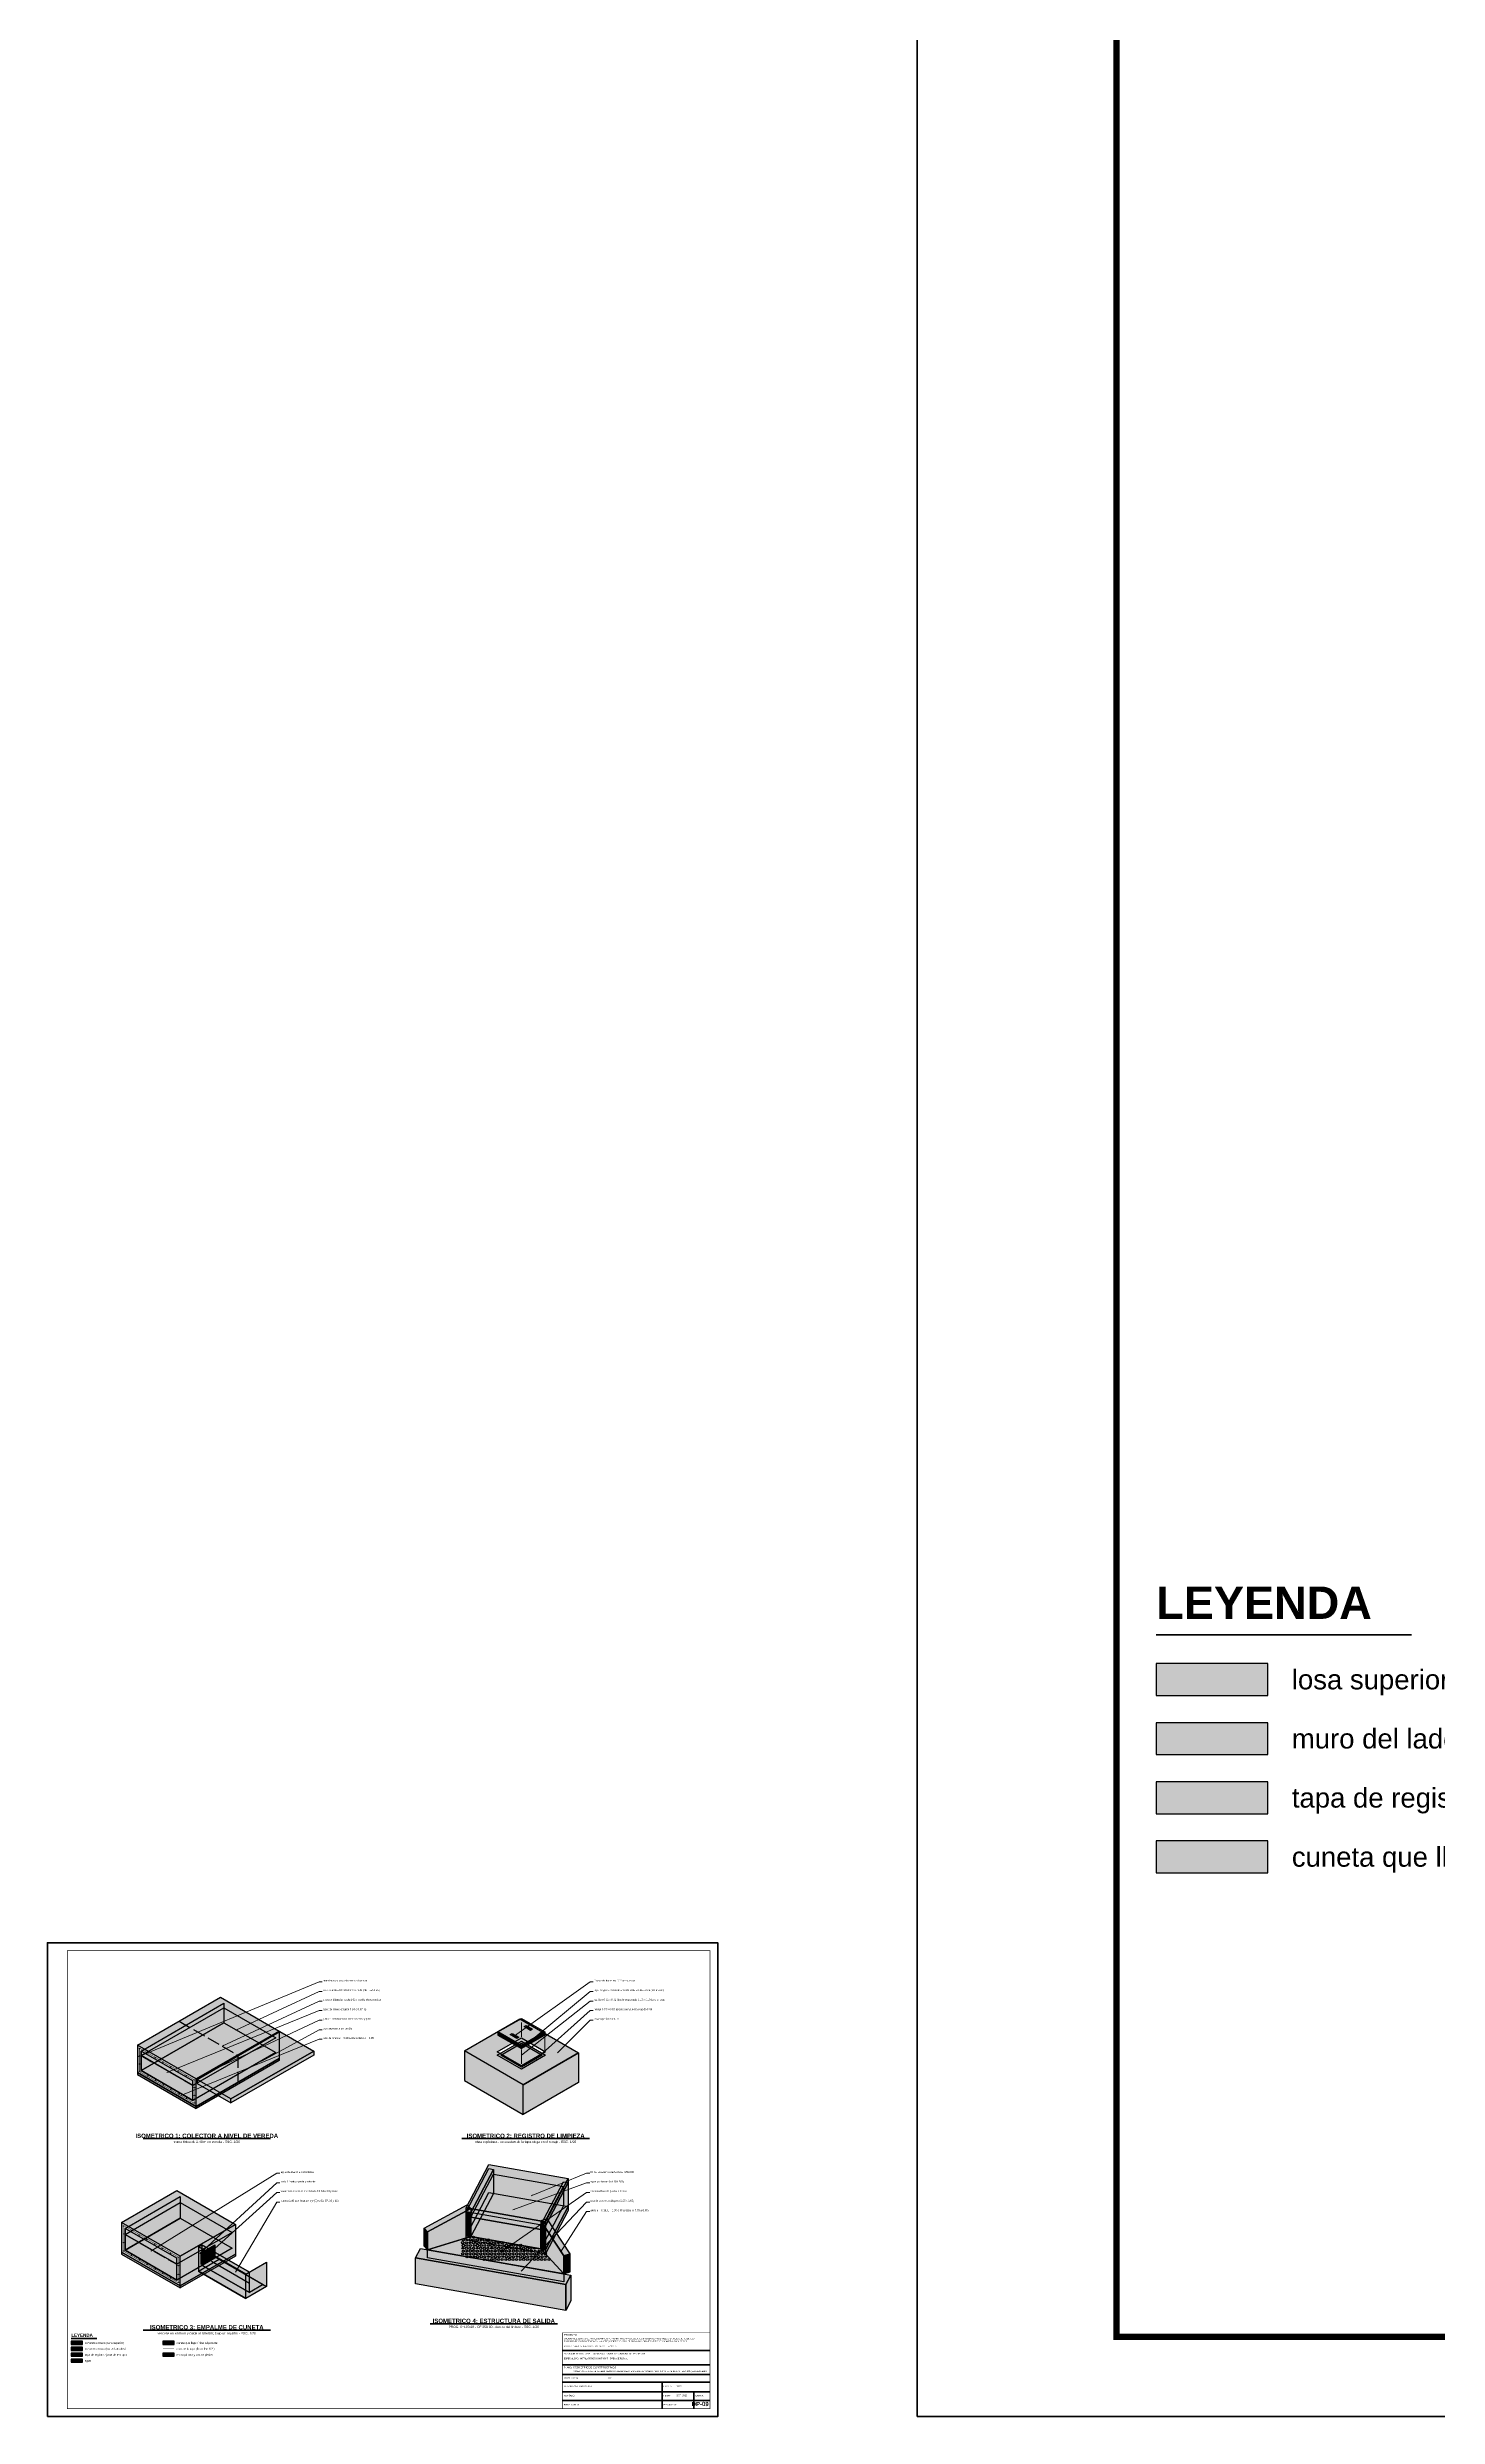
# Model space of a CAD drawing. Header units: metres. Extents: x -573 to 467, y -35 to 119.
# Drawn here: x 277.1 to 312, y 0 to 59.4 of the extents above; entities that cross this region are included whole.
import ezdxf
from ezdxf.enums import TextEntityAlignment as Align

# ---------------------------------------------------------------- set-up
doc = ezdxf.new("R2010")
doc.units = ezdxf.units.M
doc.header["$LTSCALE"] = 0.25
doc.linetypes.add('DASHED', pattern=[1.524, 1.27, -0.254])
for name, color, linetype, lineweight in [('ACERO', 1, 'CONTINUOUS', 35), ('AGUA', 150, 'DASHED', 25), ('GRILLA', 9, 'CONTINUOUS', 13), ('LLAMADAS', 30, 'CONTINUOUS', 18), ('MARCO', 7, 'CONTINUOUS', 50), ('ROTULO', 7, 'CONTINUOUS', 35), ('TITULOS', 160, 'CONTINUOUS', 35)]:
    doc.layers.add(name, color=color, linetype=linetype, lineweight=lineweight)
for name, color, linetype in [('ACERO-PUNTOS', 5, 'CONTINUOUS'), ('FLUJO', 150, 'CONTINUOUS'), ('ISO-ARISTAS', 8, 'CONTINUOUS'), ('JUNTAS', 8, 'DASHED'), ('LEYENDA', 7, 'CONTINUOUS'), ('ROTULO-TEXTO', 7, 'CONTINUOUS'), ('TEXTOS', 7, 'CONTINUOUS')]:
    doc.layers.add(name, color=color, linetype=linetype)
for name, color, linetype, true_color in [('AGUA-RELLENO', 150, 'CONTINUOUS', 0xcde4f6), ('ISO-AGUA', 150, 'CONTINUOUS', 0x82bef0), ('ISO-CONCRETO-LAT1', 253, 'CONTINUOUS', 0xcecece), ('ISO-CONCRETO-LAT2', 252, 'CONTINUOUS', 0xb2b2b2), ('ISO-CONCRETO-SUP', 254, 'CONTINUOUS', 0xe8e8e8), ('ISO-CUNETA', 94, 'CONTINUOUS', 0xa8d6a8), ('ISO-PIEDRA', 34, 'CONTINUOUS', 0xc4b092), ('ISO-TAPA', 255, 'CONTINUOUS', 0xf8f4e6)]:
    doc.layers.add(name, color=color, linetype=linetype, true_color=true_color)
doc.styles.get("Standard").update_dxf_attribs({"font": 'arial.ttf'})
doc.styles.add('TITULOS', font='arialbd.ttf')

# ---------------------------------------------------------------- blocks, each defined once
blk = doc.blocks.new('ACERO-38')
at = {"layer": 'ACERO-PUNTOS'}
h = blk.add_hatch(color=5, dxfattribs=at)
h.dxf.hatch_style = 1
h.paths.add_polyline_path([(-0.00475, 0, 1), (0.00475, 0, 1)])
at = {"layer": 'ACERO-PUNTOS', "color": 5}
blk.add_circle((0, 0), 0.00475, dxfattribs=at)

msp = doc.modelspace()

# ---------------------------------------------------------------- hatches: boundary and pattern name
at = {"layer": 'AGUA-RELLENO', "true_color": 0xcde4f6}
h = msp.add_hatch(color=7, dxfattribs=at)
h.dxf.hatch_style = 1
h.paths.add_polyline_path([(279.465, 8.675), (280.765, 7.925), (280.765, 8.3), (279.465, 9.05)])
h = msp.add_hatch(color=7, dxfattribs=at)
h.dxf.hatch_style = 1
h.paths.add_polyline_path([(279.065, 4.175), (280.365, 3.425), (280.365, 3.819), (279.065, 4.569)])
h = msp.add_hatch(color=7, dxfattribs=at)
h.dxf.hatch_style = 1
h.paths.add_polyline_path([(277.715, 1.363), (277.995, 1.363), (277.995, 1.443), (277.715, 1.443)])
at = {"layer": 'ISO-CONCRETO-LAT1', "true_color": 0xcecece}
h = msp.add_hatch(color=7, dxfattribs=at)
h.dxf.hatch_style = 1
h.paths.add_polyline_path([(279.379, 8.625), (280.851, 7.775), (280.851, 8.465), (279.379, 9.315)])
h.paths.add_polyline_path([(279.465, 8.675), (280.765, 7.925), (280.765, 8.415), (279.465, 9.165)], flags=16)
h = msp.add_hatch(color=7, dxfattribs=at)
h.dxf.hatch_style = 1
h.paths.add_polyline_path([(278.979, 4.125), (280.451, 3.275), (280.451, 4.02), (278.979, 4.87)])
h.paths.add_polyline_path([(279.065, 4.175), (280.365, 3.425), (280.365, 3.97), (279.065, 4.72)], flags=16)
at = {"layer": 'ISO-CONCRETO-LAT2', "true_color": 0xb2b2b2}
h = msp.add_hatch(color=7, dxfattribs=at)
h.dxf.hatch_style = 1
h.paths.add_polyline_path([(304.935, 16.598), (307.735, 16.598), (307.735, 17.398), (304.935, 17.398)])
h = msp.add_hatch(color=7, dxfattribs=at)
h.dxf.hatch_style = 1
h.paths.add_polyline_path([(277.715, 1.66), (277.995, 1.66), (277.995, 1.74), (277.715, 1.74)])
at = {"layer": 'ISO-CONCRETO-SUP', "true_color": 0xe8e8e8}
h = msp.add_hatch(color=7, dxfattribs=at)
h.dxf.hatch_style = 1
h.paths.add_polyline_path([(304.935, 18.08), (307.735, 18.08), (307.735, 18.88), (304.935, 18.88)])
h = msp.add_hatch(color=7, dxfattribs=at)
h.dxf.hatch_style = 1
h.paths.add_polyline_path([(288.965, 9.97), (290.437, 9.12), (289.051, 8.32), (287.579, 9.17)])
h.paths.add_polyline_path([(289.008, 9.495), (289.614, 9.145), (289.008, 8.795), (288.402, 9.145)], flags=16)
h = msp.add_hatch(color=7, dxfattribs=at)
h.dxf.hatch_style = 1
h.paths.add_polyline_path([(277.715, 1.808), (277.995, 1.808), (277.995, 1.888), (277.715, 1.888)])
at = {"layer": 'ISO-CUNETA', "true_color": 0xa8d6a8}
h = msp.add_hatch(color=7, dxfattribs=at)
h.dxf.hatch_style = 1
h.paths.add_polyline_path([(304.935, 13.634), (307.735, 13.634), (307.735, 14.434), (304.935, 14.434)])
h = msp.add_hatch(color=7, dxfattribs=at)
h.dxf.hatch_style = 1
h.paths.add_polyline_path([(280.015, 1.808), (280.295, 1.808), (280.295, 1.888), (280.015, 1.888)])
at = {"layer": 'ISO-PIEDRA', "true_color": 0xc4b092}
h = msp.add_hatch(color=7, dxfattribs=at)
h.dxf.hatch_style = 1
h.paths.add_polyline_path([(280.015, 1.512), (280.295, 1.512), (280.295, 1.592), (280.015, 1.592)])
at = {"layer": 'ISO-TAPA', "true_color": 0xf8f4e6}
h = msp.add_hatch(color=7, dxfattribs=at)
h.dxf.hatch_style = 1
h.paths.add_polyline_path([(304.935, 15.116), (307.735, 15.116), (307.735, 15.916), (304.935, 15.916)])
h = msp.add_hatch(color=7, dxfattribs=at)
h.dxf.hatch_style = 1
h.paths.add_polyline_path([(277.715, 1.512), (277.995, 1.512), (277.995, 1.592), (277.715, 1.592)])

# ---------------------------------------------------------------- linework, layer by layer
at = {"layer": 'ACERO'}
for p, q in [((288.77, 9.572), (288.9, 9.497)), ((289.116, 9.772), (289.246, 9.697))]:
    msp.add_line(p, q, dxfattribs=at)
at = {"layer": 'ACERO', "const_width": 0.0095}
for points in [[(279.422, 8.65), (280.808, 7.85), (280.808, 8.44), (279.422, 9.24)], [(279.022, 4.15), (280.408, 3.35), (280.408, 3.995), (279.022, 4.795)]]:
    msp.add_lwpolyline(points, close=True, dxfattribs=at)
at = {"layer": 'ACERO', "const_width": 0.014}
msp.add_lwpolyline([(280.015, 1.7), (280.295, 1.7)], dxfattribs=at)
at = {"layer": 'AGUA'}
for points in [[(279.465, 9.05), (280.765, 8.3)], [(279.065, 4.569), (280.365, 3.819)]]:
    msp.add_lwpolyline(points, dxfattribs=at)
at = {"layer": 'AGUA-RELLENO'}
msp.add_lwpolyline([(277.715, 1.363), (277.995, 1.363), (277.995, 1.443), (277.715, 1.443)], close=True, dxfattribs=at)
at = {"layer": 'AGUA-RELLENO', "true_color": 0xcde4f6}
for points in [[(290.066, 5.287), (289.493, 4.205), (290.066, 5.772), (289.493, 4.69)], [(289.493, 4.205), (287.737, 4.515), (289.493, 4.69), (287.737, 5)]]:
    msp.add_solid(points, dxfattribs=at)
at = {"layer": 'FLUJO'}
msp.add_line((282.183, 3.34), (281.231, 3.89), dxfattribs=at)
msp.add_solid([(281.231, 3.89), (281.265, 3.849), (281.283, 3.88)], dxfattribs=at)
at = {"layer": 'GRILLA'}
for p, q in [((289.008, 9.885), (289.008, 9.525)), ((289.597, 9.545), (289.597, 9.185)), ((289.008, 9.205), (289.008, 8.845))]:
    msp.add_line(p, q, dxfattribs=at)
at = {"layer": 'ISO-AGUA', "true_color": 0x82bef0}
for points in [[(281.544, 10.25), (282.843, 9.5), (279.465, 9.05), (280.765, 8.3)], [(289.008, 9.365), (289.527, 9.065), (288.488, 9.065), (289.008, 8.765)], [(288.31, 6.082), (290.066, 5.772), (287.737, 5), (289.493, 4.69)], [(280.451, 5.369), (281.75, 4.619), (279.065, 4.569), (280.365, 3.819)], [(281.317, 4.01), (280.971, 3.81), (281.317, 4.31), (280.971, 4.11)], [(281.339, 3.997), (282.53, 3.31), (280.992, 3.797), (282.183, 3.11)]]:
    msp.add_solid(points, dxfattribs=at)
at = {"layer": 'ISO-ARISTAS'}
for points in [[(281.457, 10.515), (282.93, 9.665), (280.851, 8.465), (279.379, 9.315)], [(281.544, 9.875), (279.465, 8.675), (279.465, 9.165), (281.544, 10.365)], [(281.544, 10.25), (282.843, 9.5), (280.765, 8.3), (279.465, 9.05)], [(281.544, 9.875), (282.843, 9.125), (280.765, 7.925), (279.465, 8.675)], [(282.93, 8.975), (280.851, 7.775), (280.851, 8.465), (282.93, 9.665)], [(282.93, 9.665), (282.951, 9.653), (280.873, 8.453), (280.851, 8.465)], [(282.951, 9.653), (283.796, 9.165), (281.717, 7.965), (280.873, 8.453)], [(288.965, 9.97), (290.437, 9.12), (289.051, 8.32), (287.579, 9.17)], [(289.008, 9.985), (289.597, 9.645), (289.008, 9.305), (288.419, 9.645)], [(288.419, 9.565), (289.008, 9.225), (289.008, 9.305), (288.419, 9.645)], [(288.778, 9.607), (288.943, 9.512), (288.891, 9.482), (288.726, 9.577)], [(289.597, 9.565), (289.008, 9.225), (289.008, 9.305), (289.597, 9.645)], [(289.125, 9.807), (289.289, 9.712), (289.237, 9.682), (289.073, 9.777)], [(279.379, 8.625), (280.851, 7.775), (280.851, 8.465), (279.379, 9.315)], [(279.465, 8.675), (280.765, 7.925), (280.765, 8.415), (279.465, 9.165)], [(282.93, 8.925), (280.851, 7.725), (280.851, 7.775), (282.93, 8.975)], [(283.796, 9.065), (281.717, 7.865), (281.717, 7.965), (283.796, 9.165)], [(287.579, 8.425), (289.051, 7.575), (289.051, 8.32), (287.579, 9.17)], [(289.008, 9.495), (289.614, 9.145), (289.008, 8.795), (288.402, 9.145)], [(289.008, 9.415), (289.614, 9.065), (289.008, 8.715), (288.402, 9.065)], [(289.008, 9.365), (289.527, 9.065), (289.008, 8.765), (288.488, 9.065)], [(290.437, 8.375), (289.051, 7.575), (289.051, 8.32), (290.437, 9.12)], [(279.379, 8.575), (280.851, 7.725), (280.851, 7.775), (279.379, 8.625)], [(280.873, 8.353), (281.717, 7.865), (281.717, 7.965), (280.873, 8.453)], [(288.192, 6.318), (290.183, 5.966), (289.611, 4.884), (287.619, 5.236)], [(288.192, 6.218), (288.31, 6.197), (287.737, 5.115), (287.619, 5.136)], [(288.31, 5.597), (287.737, 4.515), (287.737, 5.115), (288.31, 6.197)], [(288.31, 6.082), (290.066, 5.772), (289.493, 4.69), (287.737, 5)], [(290.183, 5.866), (289.611, 4.784), (289.611, 4.884), (290.183, 5.966)], [(280.365, 5.67), (281.837, 4.82), (280.451, 4.02), (278.979, 4.87)], [(280.451, 4.975), (279.065, 4.175), (279.065, 4.72), (280.451, 5.52)], [(280.451, 5.369), (281.75, 4.619), (280.365, 3.819), (279.065, 4.569)], [(288.192, 5.618), (290.183, 5.266), (289.611, 4.184), (287.619, 4.536)], [(290.066, 5.887), (290.183, 5.866), (289.611, 4.784), (289.493, 4.805)], [(290.066, 5.287), (289.493, 4.205), (289.493, 4.69), (290.066, 5.772)], [(290.183, 5.266), (289.611, 4.184), (289.611, 4.784), (290.183, 5.866)], [(278.979, 4.125), (280.451, 3.275), (280.451, 4.02), (278.979, 4.87)], [(280.451, 4.975), (281.75, 4.225), (280.365, 3.425), (279.065, 4.175)], [(281.837, 4.075), (280.451, 3.275), (280.451, 4.02), (281.837, 4.82)], [(287.737, 5.215), (286.655, 4.633), (286.569, 4.727), (287.65, 5.309)], [(287.737, 4.515), (286.655, 4.183), (286.655, 4.633), (287.737, 5.215)], [(289.611, 4.784), (287.619, 5.136), (287.619, 5.236), (289.611, 4.884)], [(287.737, 4.515), (287.619, 4.536), (287.619, 5.136), (287.737, 5.115)], [(289.493, 4.205), (287.737, 4.515), (287.737, 5), (289.493, 4.69)], [(289.493, 4.905), (290.068, 4.031), (290.231, 4.08), (289.656, 4.955)], [(289.493, 4.205), (290.068, 3.581), (290.068, 4.031), (289.493, 4.905)], [(289.611, 4.184), (289.493, 4.205), (289.493, 4.805), (289.611, 4.784)], [(290.183, 5.166), (289.611, 4.084), (289.611, 4.184), (290.183, 5.266)], [(279.065, 4.175), (280.365, 3.425), (280.365, 3.97), (279.065, 4.72)], [(280.992, 4.307), (282.183, 3.62), (282.097, 3.57), (280.906, 4.257)], [(280.906, 3.647), (282.097, 2.96), (282.097, 3.57), (280.906, 4.257)], [(281.317, 4.01), (280.971, 3.81), (280.971, 4.11), (281.317, 4.31)], [(280.992, 3.797), (282.183, 3.11), (282.183, 3.62), (280.992, 4.307)], [(286.48, 4.214), (290.244, 3.55), (290.119, 3.313), (286.354, 3.977)], [(286.655, 4.183), (286.569, 4.277), (286.569, 4.727), (286.655, 4.633)], [(287.737, 4.515), (289.493, 4.205), (290.068, 3.581), (286.655, 4.183)], [(290.068, 3.381), (286.655, 3.983), (286.655, 4.183), (290.068, 3.581)], [(289.611, 4.084), (287.619, 4.436), (287.619, 4.536), (289.611, 4.184)], [(278.979, 4.075), (280.451, 3.225), (280.451, 3.275), (278.979, 4.125)], [(281.837, 4.025), (280.451, 3.225), (280.451, 3.275), (281.837, 4.075)], [(281.425, 3.947), (282.616, 3.26), (282.097, 2.96), (280.906, 3.647)], [(281.339, 3.997), (282.53, 3.31), (282.183, 3.11), (280.992, 3.797)], [(282.616, 3.26), (282.097, 2.96), (282.097, 3.57), (282.616, 3.87)], [(290.119, 2.663), (286.354, 3.327), (286.354, 3.977), (290.119, 3.313)], [(290.068, 3.581), (290.231, 3.63), (290.231, 4.08), (290.068, 4.031)], [(290.244, 2.9), (290.119, 2.663), (290.119, 3.313), (290.244, 3.55)]]:
    msp.add_lwpolyline(points, close=True, dxfattribs=at)
at = {"layer": 'ISO-CONCRETO-LAT1', "true_color": 0xcecece}
for points in [[(288.419, 9.565), (289.008, 9.225), (288.419, 9.645), (289.008, 9.305)], [(287.579, 8.425), (289.051, 7.575), (287.579, 9.17), (289.051, 8.32)], [(279.379, 8.575), (280.851, 7.725), (279.379, 8.625), (280.851, 7.775)], [(289.611, 4.784), (287.619, 5.136), (289.611, 4.884), (287.619, 5.236)], [(287.737, 4.515), (287.619, 4.536), (287.737, 5.115), (287.619, 5.136)], [(289.611, 4.184), (289.493, 4.205), (289.611, 4.784), (289.493, 4.805)], [(289.611, 4.084), (287.619, 4.436), (289.611, 4.184), (287.619, 4.536)], [(278.979, 4.075), (280.451, 3.225), (278.979, 4.125), (280.451, 3.275)]]:
    msp.add_solid(points, dxfattribs=at)
at = {"layer": 'ISO-CONCRETO-LAT2'}
for points in [[(304.935, 16.598), (307.735, 16.598), (307.735, 17.398), (304.935, 17.398)], [(277.715, 1.66), (277.995, 1.66), (277.995, 1.74), (277.715, 1.74)]]:
    msp.add_lwpolyline(points, close=True, dxfattribs=at)
at = {"layer": 'ISO-CONCRETO-LAT2', "true_color": 0xb2b2b2}
for points in [[(281.544, 9.875), (279.465, 8.675), (281.544, 10.365), (279.465, 9.165)], [(282.93, 8.975), (280.851, 7.775), (282.93, 9.665), (280.851, 8.465)], [(289.597, 9.565), (289.008, 9.225), (289.597, 9.645), (289.008, 9.305)], [(282.93, 8.925), (280.851, 7.725), (282.93, 8.975), (280.851, 7.775)], [(289.008, 9.415), (289.614, 9.065), (288.402, 9.065), (289.008, 8.715)], [(290.437, 8.375), (289.051, 7.575), (290.437, 9.12), (289.051, 8.32)], [(288.31, 5.597), (287.737, 4.515), (288.31, 6.197), (287.737, 5.115)], [(290.183, 5.866), (289.611, 4.784), (290.183, 5.966), (289.611, 4.884)], [(280.451, 4.975), (279.065, 4.175), (280.451, 5.52), (279.065, 4.72)], [(290.183, 5.266), (289.611, 4.184), (290.183, 5.866), (289.611, 4.784)], [(281.837, 4.075), (280.451, 3.275), (281.837, 4.82), (280.451, 4.02)], [(287.737, 4.515), (286.655, 4.183), (287.737, 5.215), (286.655, 4.633)], [(289.493, 4.205), (290.068, 3.581), (289.493, 4.905), (290.068, 4.031)], [(290.183, 5.166), (289.611, 4.084), (290.183, 5.266), (289.611, 4.184)], [(286.655, 4.183), (286.569, 4.277), (286.655, 4.633), (286.569, 4.727)], [(281.837, 4.025), (280.451, 3.225), (281.837, 4.075), (280.451, 3.275)], [(290.068, 3.581), (290.231, 3.63), (290.068, 4.031), (290.231, 4.08)]]:
    msp.add_solid(points, dxfattribs=at)
at = {"layer": 'ISO-CONCRETO-SUP'}
for points in [[(304.935, 18.08), (307.735, 18.08), (307.735, 18.88), (304.935, 18.88)], [(277.715, 1.808), (277.995, 1.808), (277.995, 1.888), (277.715, 1.888)]]:
    msp.add_lwpolyline(points, close=True, dxfattribs=at)
at = {"layer": 'ISO-CONCRETO-SUP', "true_color": 0xe8e8e8}
for points in [[(281.457, 10.515), (282.93, 9.665), (279.379, 9.315), (280.851, 8.465)], [(281.544, 9.875), (282.843, 9.125), (279.465, 8.675), (280.765, 7.925)], [(288.192, 6.318), (290.183, 5.966), (287.619, 5.236), (289.611, 4.884)], [(288.192, 6.218), (288.31, 6.197), (287.619, 5.136), (287.737, 5.115)], [(280.365, 5.67), (281.837, 4.82), (278.979, 4.87), (280.451, 4.02)], [(288.192, 5.618), (290.183, 5.266), (287.619, 4.536), (289.611, 4.184)], [(290.066, 5.887), (290.183, 5.866), (289.493, 4.805), (289.611, 4.784)], [(280.451, 4.975), (281.75, 4.225), (279.065, 4.175), (280.365, 3.425)], [(287.737, 5.215), (286.655, 4.633), (287.65, 5.309), (286.569, 4.727)], [(289.493, 4.905), (290.068, 4.031), (289.656, 4.955), (290.231, 4.08)]]:
    msp.add_solid(points, dxfattribs=at)
at = {"layer": 'ISO-CUNETA'}
for points in [[(304.935, 13.634), (307.735, 13.634), (307.735, 14.434), (304.935, 14.434)], [(280.015, 1.808), (280.295, 1.808), (280.295, 1.888), (280.015, 1.888)]]:
    msp.add_lwpolyline(points, close=True, dxfattribs=at)
at = {"layer": 'ISO-CUNETA', "true_color": 0xa8d6a8}
for points in [[(282.951, 9.653), (283.796, 9.165), (280.873, 8.453), (281.717, 7.965)], [(283.796, 9.065), (281.717, 7.865), (283.796, 9.165), (281.717, 7.965)], [(280.873, 8.353), (281.717, 7.865), (280.873, 8.453), (281.717, 7.965)], [(280.992, 4.307), (282.183, 3.62), (280.906, 4.257), (282.097, 3.57)], [(280.906, 3.647), (282.097, 2.96), (280.906, 4.257), (282.097, 3.57)], [(280.992, 3.797), (282.183, 3.11), (280.992, 4.307), (282.183, 3.62)], [(281.425, 3.947), (282.616, 3.26), (280.906, 3.647), (282.097, 2.96)], [(282.616, 3.26), (282.097, 2.96), (282.616, 3.87), (282.097, 3.57)]]:
    msp.add_solid(points, dxfattribs=at)
at = {"layer": 'ISO-PIEDRA'}
msp.add_lwpolyline([(280.015, 1.512), (280.295, 1.512), (280.295, 1.592), (280.015, 1.592)], close=True, dxfattribs=at)
for centre, radius in [((287.535, 4.36), 0.0275), ((287.535, 4.22), 0.0225), ((287.55, 4.29), 0.03), ((287.55, 4.43), 0.025), ((287.55, 4.15), 0.025), ((287.625, 4.22), 0.03), ((287.625, 4.36), 0.025), ((287.64, 4.29), 0.0275), ((287.64, 4.43), 0.0225), ((287.64, 4.15), 0.0225), ((287.715, 4.5), 0.0275), ((287.715, 4.22), 0.0275), ((287.715, 4.36), 0.0225), ((287.73, 4.43), 0.03), ((287.73, 4.15), 0.03), ((287.73, 4.29), 0.025), ((287.805, 4.36), 0.03), ((287.805, 4.5), 0.025), ((287.805, 4.22), 0.025), ((287.82, 4.43), 0.0275), ((287.82, 4.15), 0.0275), ((287.82, 4.29), 0.0225), ((287.895, 4.36), 0.0275), ((287.895, 4.22), 0.0225), ((287.91, 4.29), 0.03), ((287.91, 4.43), 0.025), ((287.91, 4.15), 0.025), ((287.985, 4.22), 0.03), ((287.985, 4.36), 0.025), ((288, 4.29), 0.0275), ((288, 4.43), 0.0225), ((288, 4.15), 0.0225), ((288.075, 4.22), 0.0275), ((288.075, 4.36), 0.0225), ((288.09, 4.43), 0.03), ((288.09, 4.15), 0.03), ((288.09, 4.29), 0.025), ((288.165, 4.36), 0.03), ((288.165, 4.22), 0.025), ((288.18, 4.43), 0.0275), ((288.18, 4.15), 0.0275), ((288.18, 4.29), 0.0225), ((288.255, 4.36), 0.0275), ((288.255, 4.22), 0.0225), ((288.27, 4.29), 0.03), ((288.27, 4.15), 0.025), ((288.345, 4.22), 0.03), ((288.345, 4.36), 0.025), ((288.36, 4.29), 0.0275), ((288.36, 4.15), 0.0225), ((288.435, 4.22), 0.0275), ((288.435, 4.36), 0.0225), ((288.45, 4.15), 0.03), ((288.45, 4.29), 0.025), ((288.525, 4.36), 0.03), ((288.525, 4.22), 0.025), ((288.54, 4.15), 0.0275), ((288.54, 4.29), 0.0225), ((288.615, 4.22), 0.0225), ((288.63, 4.29), 0.03), ((288.63, 4.15), 0.025), ((288.705, 4.22), 0.03), ((288.72, 4.29), 0.0275), ((288.72, 4.15), 0.0225), ((288.795, 4.22), 0.0275), ((288.81, 4.15), 0.03), ((288.81, 4.29), 0.025), ((288.885, 4.22), 0.025), ((288.9, 4.15), 0.0275), ((288.9, 4.29), 0.0225), ((288.975, 4.22), 0.0225), ((288.99, 4.29), 0.03), ((288.99, 4.15), 0.025), ((289.065, 4.22), 0.03), ((289.08, 4.15), 0.0225), ((289.155, 4.22), 0.0275), ((289.17, 4.15), 0.03), ((289.245, 4.22), 0.025), ((289.26, 4.15), 0.0275), ((289.335, 4.22), 0.0225), ((289.35, 4.15), 0.025), ((289.44, 4.15), 0.0225), ((289.53, 4.15), 0.03), ((287.535, 4.08), 0.0275), ((287.625, 4.08), 0.025), ((287.64, 4.01), 0.0275), ((287.715, 4.08), 0.0225), ((287.73, 4.01), 0.025), ((287.805, 4.08), 0.03), ((287.82, 4.01), 0.0225), ((287.895, 4.08), 0.0275), ((287.91, 4.01), 0.03), ((287.985, 4.08), 0.025), ((288, 4.01), 0.0275), ((288.075, 3.94), 0.0275), ((288.075, 4.08), 0.0225), ((288.09, 4.01), 0.025), ((288.165, 4.08), 0.03), ((288.165, 3.94), 0.025), ((288.18, 4.01), 0.0225), ((288.255, 4.08), 0.0275), ((288.255, 3.94), 0.0225), ((288.27, 4.01), 0.03), ((288.345, 3.94), 0.03), ((288.345, 4.08), 0.025), ((288.36, 4.01), 0.0275), ((288.435, 3.94), 0.0275), ((288.435, 4.08), 0.0225), ((288.45, 4.01), 0.025), ((288.525, 4.08), 0.03), ((288.525, 3.94), 0.025), ((288.54, 4.01), 0.0225), ((288.615, 4.08), 0.0275), ((288.615, 3.94), 0.0225), ((288.63, 4.01), 0.03), ((288.705, 3.94), 0.03), ((288.705, 4.08), 0.025), ((288.72, 4.01), 0.0275), ((288.795, 3.94), 0.0275), ((288.795, 4.08), 0.0225), ((288.81, 4.01), 0.025), ((288.885, 4.08), 0.03), ((288.885, 3.94), 0.025), ((288.9, 4.01), 0.0225), ((288.975, 4.08), 0.0275), ((288.975, 3.94), 0.0225), ((288.99, 4.01), 0.03), ((289.065, 3.94), 0.03), ((289.065, 4.08), 0.025), ((289.08, 4.01), 0.0275), ((289.155, 3.94), 0.0275), ((289.155, 4.08), 0.0225), ((289.17, 4.01), 0.025), ((289.245, 4.08), 0.03), ((289.245, 3.94), 0.025), ((289.26, 4.01), 0.0225), ((289.335, 4.08), 0.0275), ((289.335, 3.94), 0.0225), ((289.35, 4.01), 0.03), ((289.425, 3.94), 0.03), ((289.425, 4.08), 0.025), ((289.44, 4.01), 0.0275), ((289.515, 3.94), 0.0275), ((289.515, 4.08), 0.0225), ((289.53, 4.01), 0.025), ((289.605, 4.08), 0.03), ((289.605, 3.94), 0.025), ((289.62, 4.01), 0.0225), ((289.695, 3.94), 0.0225)]:
    msp.add_circle(centre, radius, dxfattribs=at)
at = {"layer": 'ISO-PIEDRA', "true_color": 0xc4b092}
for points in [[(286.48, 4.214), (290.244, 3.55), (286.354, 3.977), (290.119, 3.313)], [(287.737, 4.515), (289.493, 4.205), (286.655, 4.183), (290.068, 3.581)], [(290.068, 3.381), (286.655, 3.983), (290.068, 3.581), (286.655, 4.183)], [(290.119, 2.663), (286.354, 3.327), (290.119, 3.313), (286.354, 3.977)], [(290.244, 2.9), (290.119, 2.663), (290.244, 3.55), (290.119, 3.313)]]:
    msp.add_solid(points, dxfattribs=at)
at = {"layer": 'ISO-TAPA'}
for points in [[(304.935, 15.116), (307.735, 15.116), (307.735, 15.916), (304.935, 15.916)], [(277.715, 1.512), (277.995, 1.512), (277.995, 1.592), (277.715, 1.592)]]:
    msp.add_lwpolyline(points, close=True, dxfattribs=at)
at = {"layer": 'ISO-TAPA', "true_color": 0xf8f4e6}
for points in [[(282.93, 9.665), (282.951, 9.653), (280.851, 8.465), (280.873, 8.453)], [(289.008, 9.985), (289.597, 9.645), (288.419, 9.645), (289.008, 9.305)]]:
    msp.add_solid(points, dxfattribs=at)
at = {"layer": 'JUNTAS'}
msp.add_lwpolyline([(280.418, 9.915), (281.89, 9.065), (281.89, 8.375)], dxfattribs=at)
at = {"layer": 'LLAMADAS'}
for p, q in [((283.93, 10.9), (279.379, 9.015)), ((284.01, 10.9), (283.93, 10.9)), ((290.73, 10.9), (288.835, 9.545)), ((290.81, 10.9), (290.73, 10.9)), ((283.93, 10.18), (280.115, 8.625)), ((283.93, 10.42), (281.501, 9.29)), ((283.93, 10.66), (281.847, 9.69)), ((284.01, 10.66), (283.93, 10.66)), ((284.01, 10.42), (283.93, 10.42)), ((284.01, 10.18), (283.93, 10.18)), ((290.73, 10.42), (289.008, 9.065)), ((290.73, 10.66), (289.302, 9.475)), ((290.73, 10.18), (289.372, 8.965)), ((290.81, 10.66), (290.73, 10.66)), ((290.81, 10.42), (290.73, 10.42)), ((290.81, 10.18), (290.73, 10.18)), ((283.93, 9.94), (281.208, 8.659)), ((283.93, 9.7), (282.497, 8.915)), ((284.01, 9.94), (283.93, 9.94)), ((284.01, 9.7), (283.93, 9.7)), ((290.73, 9.94), (289.917, 9.12)), ((290.81, 9.94), (290.73, 9.94)), ((283.93, 9.46), (280.461, 8.05)), ((284.01, 9.46), (283.93, 9.46)), ((282.87, 6.1), (279.715, 4.144)), ((282.95, 6.1), (282.87, 6.1)), ((290.64, 6.1), (289.253, 5.539)), ((290.72, 6.1), (290.64, 6.1)), ((282.87, 5.86), (280.938, 4.089)), ((282.87, 5.62), (281.144, 4.06)), ((282.87, 5.38), (281.837, 3.62)), ((282.95, 5.86), (282.87, 5.86)), ((282.95, 5.62), (282.87, 5.62)), ((282.95, 5.38), (282.87, 5.38)), ((290.64, 5.62), (288.488, 4.121)), ((290.64, 5.86), (288.794, 5.183)), ((290.64, 5.38), (289.004, 3.643)), ((290.72, 5.86), (290.64, 5.86)), ((290.72, 5.62), (290.64, 5.62)), ((290.72, 5.38), (290.64, 5.38)), ((290.64, 5.14), (289.987, 4.119)), ((290.72, 5.14), (290.64, 5.14))]:
    msp.add_line(p, q, dxfattribs=at)
for points in [[(281.847, 9.69), (281.893, 9.695), (281.88, 9.723)], [(288.835, 9.545), (288.879, 9.558), (288.861, 9.583)], [(289.302, 9.475), (289.346, 9.491), (289.326, 9.515)], [(279.379, 9.015), (279.425, 9.018), (279.414, 9.046)], [(281.501, 9.29), (281.547, 9.295), (281.534, 9.323)], [(282.497, 8.915), (282.543, 8.923), (282.528, 8.95)], [(289.008, 9.065), (289.052, 9.08), (289.033, 9.104)], [(289.372, 8.965), (289.415, 8.982), (289.394, 9.005)], [(289.917, 9.12), (289.959, 9.14), (289.937, 9.162)], [(280.115, 8.625), (280.162, 8.627), (280.15, 8.656)], [(281.208, 8.659), (281.254, 8.664), (281.241, 8.692)], [(280.461, 8.05), (280.508, 8.052), (280.496, 8.081)], [(289.253, 5.539), (289.299, 5.541), (289.288, 5.57)], [(288.794, 5.183), (288.841, 5.184), (288.83, 5.212)], [(279.715, 4.144), (279.761, 4.154), (279.744, 4.181)], [(288.488, 4.121), (288.533, 4.133), (288.516, 4.159)], [(289.987, 4.119), (290.024, 4.148), (289.998, 4.164)], [(280.938, 4.089), (280.981, 4.107), (280.96, 4.13)], [(281.144, 4.06), (281.187, 4.078), (281.166, 4.101)], [(281.837, 3.62), (281.872, 3.65), (281.846, 3.665)], [(289.004, 3.643), (289.045, 3.664), (289.023, 3.686)]]:
    msp.add_solid(points, dxfattribs=at)
at = {"layer": 'MARCO'}
for points in [[(298.935, 0), (467.135, 0), (467.135, 118.8), (298.935, 118.8)], [(277.115, 0), (293.935, 0), (293.935, 11.88), (277.115, 11.88)]]:
    msp.add_lwpolyline(points, close=True, dxfattribs=at)
for points, const_width in [([(303.935, 2), (465.135, 2), (465.135, 116.8), (303.935, 116.8)], 0.16), ([(277.615, 0.2), (293.735, 0.2), (293.735, 11.68), (277.615, 11.68)], 0.016)]:
    msp.add_lwpolyline(points, close=True, dxfattribs=dict(at, const_width=const_width))
at = {"layer": 'ROTULO'}
for p, q in [((290.035, 1.66), (293.735, 1.66)), ((290.035, 1.3), (293.735, 1.3)), ((290.035, 1.06), (293.735, 1.06)), ((290.035, 0.86), (293.735, 0.86)), ((290.035, 0.62), (293.735, 0.62)), ((292.535, 0.86), (292.535, 0.2)), ((293.335, 0.62), (293.335, 0.2)), ((290.035, 0.4), (293.735, 0.4))]:
    msp.add_line(p, q, dxfattribs=at)
at = {"layer": 'ROTULO', "const_width": 0.01}
msp.add_lwpolyline([(290.035, 0.2), (293.735, 0.2), (293.735, 2.1), (290.035, 2.1)], close=True, dxfattribs=at)
at = {"layer": 'TITULOS'}
for p, q in [((304.935, 19.6), (311.335, 19.6)), ((279.515, 6.97), (282.715, 6.97)), ((287.515, 6.97), (290.715, 6.97)), ((277.715, 1.96), (278.355, 1.96)), ((279.515, 2.17), (282.715, 2.17)), ((286.715, 2.33), (289.915, 2.33))]:
    msp.add_line(p, q, dxfattribs=at)

# ---------------------------------------------------------------- block references
for p in [(279.43, 9.226), (279.43, 9.039), (279.626, 9.113), (279.822, 9), (279.43, 8.842), (279.43, 8.655), (279.626, 8.542), (279.822, 8.429), (280.017, 8.887), (280.017, 8.316), (280.213, 8.774), (280.408, 8.662), (280.604, 8.549), (280.8, 8.436), (280.213, 8.203), (280.408, 8.09), (280.604, 7.977), (280.8, 8.248), (280.8, 8.052), (280.8, 7.864), (279.03, 4.78), (279.03, 4.575), (279.03, 4.36), (279.03, 4.155), (279.226, 4.667), (279.422, 4.554), (279.617, 4.442), (279.813, 4.329), (280.008, 4.216), (279.226, 4.042), (279.422, 3.929), (279.617, 3.816), (279.813, 3.703), (280.008, 3.59), (280.204, 4.103), (280.4, 3.99), (280.4, 3.784), (280.4, 3.57), (280.204, 3.477), (280.4, 3.364)]:
    msp.add_blockref('ACERO-38', p)

# ---------------------------------------------------------------- texts
at = {"layer": 'LEYENDA'}
for s, height, p in [('losa superior del colector', 0.494, (308.335, 18.48)), ('muro del lado del predio', 0.494, (308.335, 16.998)), ('tapa de registro (15 und)', 0.494, (308.335, 15.516)), ('cuneta que llega (4 und)', 0.494, (308.335, 14.034)), ('concreto armado (cara superior)', 0.0494, (278.055, 1.848)), ('cuneta que llega / piso adyacente', 0.0494, (280.355, 1.848)), ('tapa de registro / junta de tecnopor', 0.0494, (278.055, 1.552)), ('concreto armado (caras laterales)', 0.0494, (278.055, 1.7)), ('agua', 0.0494, (278.055, 1.403)), ('asas de la tapa (fierro liso 1/2")', 0.0494, (280.355, 1.7)), ('emboquillado y una de piedra', 0.0494, (280.355, 1.552))]:
    msp.add_text(s, height=height, dxfattribs=at).set_placement(p, align=Align.MIDDLE_LEFT)
at = {"layer": 'ROTULO-TEXTO'}
for s, height, p in [('CREACION DEL SERVICIO DE PROTECCION INTEGRAL A NINAS, NINOS Y ADOLESCENTES SIN CUIDADOS PARENTALES O EN RIESGO DE PERDERLOS', 0.032, (290.075, 1.94)), ('EN CENTRO DE ACOGIDA RESIDENCIAL - MUJERES, DISTRITO DE MORALES, PROVINCIA Y DEPARTAMENTO DE SAN MARTIN - CUI N. 2717013', 0.032, (290.075, 1.87)), ('ENTIDAD: GERENCIA TERRITORIAL BAJO MAYO - TARAPOTO', 0.032, (290.075, 1.75)), ('PROYECTO:', 0.04, (290.075, 2.03)), ('UBICACION: PREDIO RURAL LOS MANGOS - MORALES - SAN MARTIN - SAN MARTIN', 0.036, (290.075, 1.56)), ('ESPECIALIDAD: INSTALACIONES SANITARIAS - DRENAJE PLUVIAL', 0.036, (290.075, 1.44)), ('PLANO:', 0.04, (290.075, 1.21)), ('ISOMETRICOS CONSTRUCTIVOS', 0.048, (290.315, 1.21)), ('PROYECTISTA: ______________________        CIP: ________', 0.036, (290.075, 0.95)), ('ELABORADO: HIDROCONSULT', 0.036, (290.075, 0.74)), ('COLECTOR A NIVEL DE VEREDA, REGISTRO DE LIMPIEZA, EMPALME DE CUNETA Y ESTRUCTURA DE SALIDA - ESC. 1/20 (ESCALA REAL)', 0.036, (290.315, 1.12)), ('ESCALA:', 0.036, (292.575, 0.74)), ('1/20', 0.048, (292.895, 0.74)), ('REVISADO: ________________', 0.036, (290.075, 0.51)), ('FIRMA Y SELLO:', 0.036, (290.075, 0.28)), ('FECHA:', 0.036, (292.575, 0.51)), ('REVISION: 00', 0.036, (292.575, 0.28)), ('OCT. 2026', 0.04, (292.895, 0.51)), ('LAMINA:', 0.036, (293.375, 0.51))]:
    msp.add_text(s, height=height, dxfattribs=at).set_placement(p)
at = {"layer": 'TEXTOS'}
for s, p in [('muro lado via vaciado contra el terreno', (284.03, 10.91)), ('losa superior del colector = vereda (NPT +259.25)', (284.03, 10.67)), ('tapa ciega de concreto armado 0.68 x 0.68 x 0.08 (sin marco)', (290.83, 10.67)), ('2 asas de fierro liso 1/2" en cajuelas', (290.83, 10.91)), ('junta de dilatacion cada 4.00 m (sello elastomerico)', (284.03, 10.43)), ('agua de diseno (tirante 0.34 a 0.47 m)', (284.03, 10.19)), ('luz libre 0.60 x 0.60 (borde engrosado 0.15 x 0.10 bajo la losa)', (290.83, 10.43)), ('rebaje 0.70 x 0.08: la tapa apoya en la ceja de 0.05', (290.83, 10.19)), ('junta 1" con tecnopor entre colector y piso', (284.03, 9.95)), ('piso adyacente del predio', (284.03, 9.71)), ('losa de fondo e = 0.10 sobre solado e = 0.05', (284.03, 9.47)), ('losa superior e = 0.10', (290.83, 9.95)), ('agua de diseno en el colector', (282.97, 6.11)), ('fin del colector cubierto (losa +259.00)', (290.74, 6.11)), ('junta 1" entre cuneta y colector', (282.97, 5.87)), ('ventana 0.40 x 0.30 en el muro del lado del predio', (282.97, 5.63)), ('cuneta 0.40 que llega del eje (Ejes 02, 07, 10 y 12)', (282.97, 5.39)), ('agua de diseno (NA 258.785)', (290.74, 5.87)), ('emboquillado de piedra e = 0.20', (290.74, 5.63)), ('una de concreto ciclopeo (0.35 x 0.65)', (290.74, 5.39)), ('alero e = 0.15, L = 1.00 a 45 grados (h 0.70 a 0.45)', (290.74, 5.15))]:
    msp.add_text(s, height=0.0459, dxfattribs=at).set_placement(p)
for s, p in [('tramo tipico de 2.40 m en vereda - ESC. 1/20', (281.115, 6.89)), ('vista explotada - colocacion de la tapa ciega en el rebaje - ESC. 1/20', (289.115, 6.89)), ('ventana en el muro y caida al colector, bajo un registro - ESC. 1/20', (281.115, 2.09)), ('PROG. 0+139.08 - CF 258.30 - dentro del lindero - ESC. 1/20', (288.315, 2.25))]:
    msp.add_text(s, height=0.0594, dxfattribs=at).set_placement(p, align=Align.MIDDLE_CENTER)
at = {"layer": 'TITULOS', "style": 'TITULOS'}
for height, p in [(0.81, (304.935, 20)), (0.081, (277.715, 2))]:
    msp.add_text('LEYENDA', height=height, dxfattribs=at).set_placement(p)
for s, p in [('ISOMETRICO 1: COLECTOR A NIVEL DE VEREDA', (281.115, 7.04)), ('ISOMETRICO 2: REGISTRO DE LIMPIEZA', (289.115, 7.04)), ('ISOMETRICO 4: ESTRUCTURA DE SALIDA', (288.315, 2.4)), ('ISOMETRICO 3: EMPALME DE CUNETA', (281.115, 2.24))]:
    msp.add_text(s, height=0.108, dxfattribs=at).set_placement(p, align=Align.MIDDLE_CENTER)
msp.add_text('DP-09', height=0.108, dxfattribs=at).set_placement((293.705, 0.23), align=Align.BOTTOM_RIGHT)

doc.saveas('drawing.dxf')
